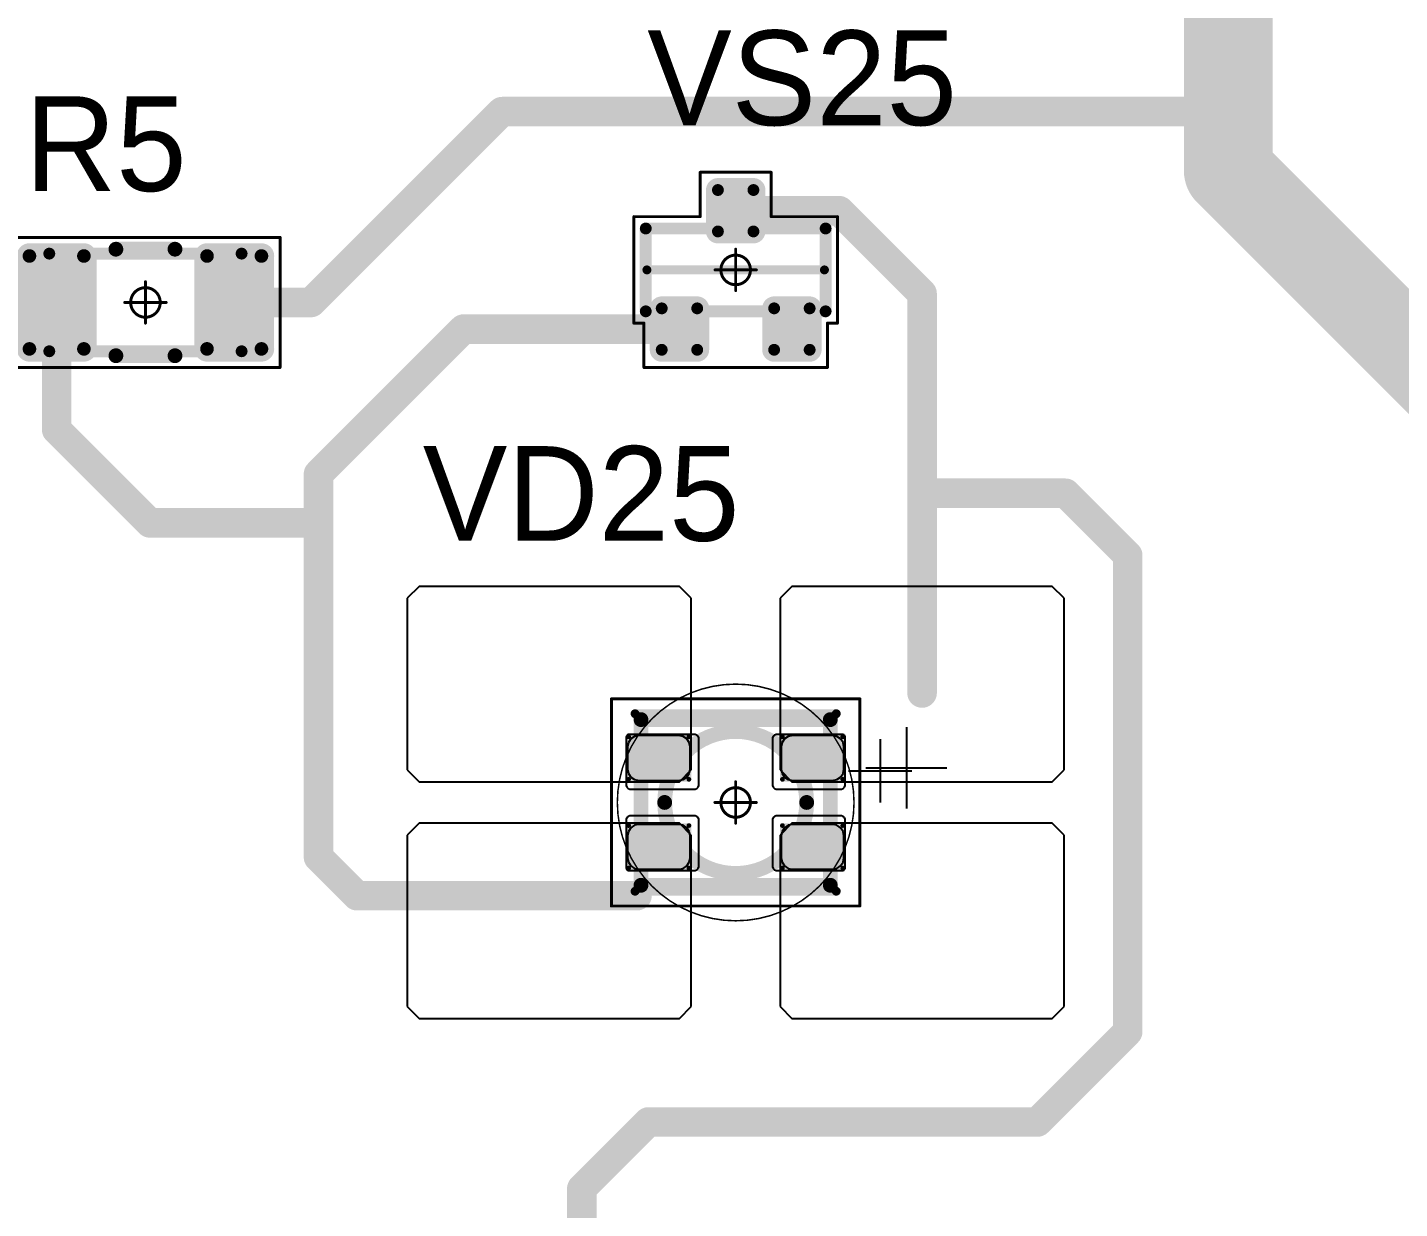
# Model space of a CAD drawing. Header units: millimetres. Extents: x 0 to 400, y 0 to 514.
# Drawn here: x 128.03 to 151.22, y 365.64 to 385.6 of the extents above; entities that cross this region are included whole.
import ezdxf

# ---------------------------------------------------------------- set-up
doc = ezdxf.new("R2010")
doc.units = ezdxf.units.MM
for name, color, linetype in [('Mechanical13', 56, 'Continuous'), ('Mechanical15', 56, 'Continuous'), ('Mechanical2', 216, 'Continuous'), ('TopLayer', 1, 'Continuous'), ('TopOverlay', 2, 'Continuous'), ('TopPaste', 8, 'Continuous'), ('TopSolder', 216, 'Continuous')]:
    doc.layers.add(name, color=color, linetype=linetype)

# ---------------------------------------------------------------- blocks, each defined once
blk = doc.blocks.new('SOT23_157')
at = {"layer": 'Mechanical13', "const_width": 0.2}
for points in [[(-0.7, 1.52), (0.7, 1.52)], [(-0.7, 1.52), (-0.7, -1.52)], [(0.7, 1.52), (0.7, -1.52)], [(-0.7, -1.52), (0.7, -1.52)]]:
    blk.add_lwpolyline(points, dxfattribs=at)
at = {"layer": 'Mechanical13', "const_width": 0.1}
for points in [[(-0.75, 1.52, 1), (-0.65, 1.52, 1)], [(-0.75, 1.52, 1), (-0.65, 1.52, 1)], [(0.65, 1.52, 1), (0.75, 1.52, 1)], [(0.65, 1.52, 1), (0.75, 1.52, 1)], [(-0.75, -1.52, 1), (-0.65, -1.52, 1)], [(-0.75, -1.52, 1), (-0.65, -1.52, 1)], [(0.65, -1.52, 1), (0.75, -1.52, 1)], [(0.65, -1.52, 1), (0.75, -1.52, 1)]]:
    blk.add_lwpolyline(points, format="xyb", close=True, dxfattribs=at)
at = {"layer": 'Mechanical15', "const_width": 0.05}
for points in [[(-0.9, 1.72), (-0.9, 1.55)], [(-0.9, 1.72), (0.9, 1.72)], [(0.9, 1.72), (0.9, 0.6)], [(-1.65, 1.55), (-1.65, -1.55)], [(-1.65, 1.55), (-0.9, 1.55)], [(0.9, 0.6), (1.65, 0.6)], [(1.65, 0.6), (1.65, -0.6)], [(0, 0.35), (0, -0.35)], [(-0.35, 0), (0.35, 0)], [(0.9, -0.6), (1.65, -0.6)], [(0.9, -0.6), (0.9, -1.72)], [(-1.65, -1.55), (-0.9, -1.55)], [(-0.9, -1.55), (-0.9, -1.72)], [(-0.9, -1.72), (0.9, -1.72)]]:
    blk.add_lwpolyline(points, dxfattribs=at)
at = {"layer": 'Mechanical15'}
for points, const_width in [([(-0.913, 1.72, 1), (-0.888, 1.72, 1)], 0.025), ([(-0.913, 1.72, 1), (-0.888, 1.72, 1)], 0.025), ([(0.888, 1.72, 1), (0.913, 1.72, 1)], 0.025), ([(0.888, 1.72, 1), (0.913, 1.72, 1)], 0.025), ([(-1.662, 1.55, 1), (-1.637, 1.55, 1)], 0.025), ([(-1.662, 1.55, 1), (-1.637, 1.55, 1)], 0.025), ([(-0.913, 1.55, 1), (-0.888, 1.55, 1)], 0.025), ([(-0.913, 1.55, 1), (-0.888, 1.55, 1)], 0.025), ([(0.888, 0.6, 1), (0.913, 0.6, 1)], 0.025), ([(0.888, 0.6, 1), (0.913, 0.6, 1)], 0.025), ([(1.637, 0.6, 1), (1.662, 0.6, 1)], 0.025), ([(1.637, 0.6, 1), (1.662, 0.6, 1)], 0.025), ([(0.25, 0, 1), (-0.25, 0, 1)], 0.05), ([(-0.012, 0.35, 1), (0.012, 0.35, 1)], 0.025), ([(-0.362, 0, 1), (-0.337, 0, 1)], 0.025), ([(-0.262, 0, 1), (-0.238, 0, 1)], 0.025), ([(0.238, 0, 1), (0.262, 0, 1)], 0.025), ([(0.337, 0, 1), (0.362, 0, 1)], 0.025), ([(-0.012, -0.35, 1), (0.012, -0.35, 1)], 0.025), ([(0.888, -0.6, 1), (0.913, -0.6, 1)], 0.025), ([(0.888, -0.6, 1), (0.913, -0.6, 1)], 0.025), ([(1.637, -0.6, 1), (1.662, -0.6, 1)], 0.025), ([(1.637, -0.6, 1), (1.662, -0.6, 1)], 0.025), ([(-1.662, -1.55, 1), (-1.637, -1.55, 1)], 0.025), ([(-1.662, -1.55, 1), (-1.637, -1.55, 1)], 0.025), ([(-0.913, -1.55, 1), (-0.888, -1.55, 1)], 0.025), ([(-0.913, -1.55, 1), (-0.888, -1.55, 1)], 0.025), ([(-0.913, -1.72, 1), (-0.888, -1.72, 1)], 0.025), ([(-0.913, -1.72, 1), (-0.888, -1.72, 1)], 0.025), ([(0.888, -1.72, 1), (0.913, -1.72, 1)], 0.025), ([(0.888, -1.72, 1), (0.913, -1.72, 1)], 0.025)]:
    blk.add_lwpolyline(points, format="xyb", close=True, dxfattribs=dict(at, const_width=const_width))
at = {"layer": 'TopLayer', "const_width": 0.1}
for points in [[(-1.4, 1.25, 1), (-1.3, 1.25, 1)], [(-0.7, 1.25, 1), (-0.6, 1.25, 1)], [(-1.4, 0.65, 1), (-1.3, 0.65, 1)], [(-0.7, 0.65, 1), (-0.6, 0.65, 1)], [(0.6, 0.3, 1), (0.7, 0.3, 1)], [(1.3, 0.3, 1), (1.4, 0.3, 1)], [(0.6, -0.3, 1), (0.7, -0.3, 1)], [(1.3, -0.3, 1), (1.4, -0.3, 1)], [(-1.4, -0.65, 1), (-1.3, -0.65, 1)], [(-0.7, -0.65, 1), (-0.6, -0.65, 1)], [(-1.4, -1.25, 1), (-1.3, -1.25, 1)], [(-0.7, -1.25, 1), (-0.6, -1.25, 1)]]:
    blk.add_lwpolyline(points, format="xyb", close=True, dxfattribs=at)
at = {"layer": 'TopLayer'}
for points in [[(-1.45, 1.25), (-1.45, 0.65), (-0.55, 1.25), (-0.55, 0.65)], [(-1.35, 1.35), (-1.35, 0.55), (-0.65, 1.35), (-0.65, 0.55)], [(0.55, 0.3), (0.55, -0.3), (1.45, 0.3), (1.45, -0.3)], [(0.65, 0.4), (0.65, -0.4), (1.35, 0.4), (1.35, -0.4)], [(-1.45, -0.65), (-1.45, -1.25), (-0.55, -0.65), (-0.55, -1.25)], [(-1.35, -0.55), (-1.35, -1.35), (-0.65, -0.55), (-0.65, -1.35)]]:
    blk.add_solid(points, dxfattribs=at)
at = {"layer": 'TopOverlay', "const_width": 0.15}
blk.add_lwpolyline([(0, 1.5), (0, -1.5)], dxfattribs=at)
at = {"layer": 'TopOverlay', "const_width": 0.075}
for points in [[(-0.038, 1.5, 1), (0.038, 1.5, 1)], [(-0.038, -1.5, 1), (0.038, -1.5, 1)]]:
    blk.add_lwpolyline(points, format="xyb", close=True, dxfattribs=at)
at = {"layer": 'TopPaste', "const_width": 0.075}
for points in [[(-1.387, 1.25, 1), (-1.313, 1.25, 1)], [(-0.687, 1.25, 1), (-0.613, 1.25, 1)], [(-1.387, 0.65, 1), (-1.313, 0.65, 1)], [(-0.687, 0.65, 1), (-0.613, 0.65, 1)], [(0.613, 0.3, 1), (0.687, 0.3, 1)], [(1.313, 0.3, 1), (1.387, 0.3, 1)], [(0.613, -0.3, 1), (0.687, -0.3, 1)], [(1.313, -0.3, 1), (1.387, -0.3, 1)], [(-1.387, -0.65, 1), (-1.313, -0.65, 1)], [(-0.687, -0.65, 1), (-0.613, -0.65, 1)], [(-1.387, -1.25, 1), (-1.313, -1.25, 1)], [(-0.687, -1.25, 1), (-0.613, -1.25, 1)]]:
    blk.add_lwpolyline(points, format="xyb", close=True, dxfattribs=at)
at = {"layer": 'TopPaste'}
for points in [[(-1.425, 1.25), (-1.425, 0.65), (-0.575, 1.25), (-0.575, 0.65)], [(-1.35, 1.325), (-1.35, 0.575), (-0.65, 1.325), (-0.65, 0.575)], [(0.575, 0.3), (0.575, -0.3), (1.425, 0.3), (1.425, -0.3)], [(0.65, 0.375), (0.65, -0.375), (1.35, 0.375), (1.35, -0.375)], [(-1.425, -0.65), (-1.425, -1.25), (-0.575, -0.65), (-0.575, -1.25)], [(-1.35, -0.575), (-1.35, -1.325), (-0.65, -0.575), (-0.65, -1.325)]]:
    blk.add_solid(points, dxfattribs=at)
at = {"layer": 'TopSolder', "const_width": 0.202}
for points in [[(-1.451, 1.25, 1), (-1.249, 1.25, 1)], [(-0.751, 1.25, 1), (-0.549, 1.25, 1)], [(-1.451, 0.65, 1), (-1.249, 0.65, 1)], [(-0.751, 0.65, 1), (-0.549, 0.65, 1)], [(0.549, 0.3, 1), (0.751, 0.3, 1)], [(1.249, 0.3, 1), (1.451, 0.3, 1)], [(0.549, -0.3, 1), (0.751, -0.3, 1)], [(1.249, -0.3, 1), (1.451, -0.3, 1)], [(-1.451, -0.65, 1), (-1.249, -0.65, 1)], [(-0.751, -0.65, 1), (-0.549, -0.65, 1)], [(-1.451, -1.25, 1), (-1.249, -1.25, 1)], [(-0.751, -1.25, 1), (-0.549, -1.25, 1)]]:
    blk.add_lwpolyline(points, format="xyb", close=True, dxfattribs=at)
at = {"layer": 'TopSolder'}
for points in [[(-1.35, 1.452), (-1.35, 0.448), (-0.65, 1.452), (-0.65, 0.448)], [(-1.552, 1.25), (-1.552, 0.65), (-0.448, 1.25), (-0.448, 0.65)], [(0.65, 0.502), (0.65, -0.502), (1.35, 0.502), (1.35, -0.502)], [(0.448, 0.3), (0.448, -0.3), (1.552, 0.3), (1.552, -0.3)], [(-1.35, -0.448), (-1.35, -1.452), (-0.65, -0.448), (-0.65, -1.452)], [(-1.552, -0.65), (-1.552, -1.25), (-0.448, -0.65), (-0.448, -1.25)]]:
    blk.add_solid(points, dxfattribs=at)
blk = doc.blocks.new('E65F_330')
at = {"layer": 'Mechanical13'}
for p, q in [((2.441, 1.071), (2.441, 0)), ((1.905, 0.536), (2.976, 0.536))]:
    blk.add_line(p, q, dxfattribs=at)
at = {"layer": 'Mechanical13', "const_width": 0.25}
for points in [[(-1.6, -1.4), (-1.6, 1.4)], [(-1.6, 1.4), (1.6, 1.4)], [(1.6, -1.4), (1.6, 1.4)], [(-1.6, -1.4), (1.6, -1.4)]]:
    blk.add_lwpolyline(points, dxfattribs=at)
at = {"layer": 'Mechanical13'}
for points, const_width in [([(-1.663, 1.4, 1), (-1.538, 1.4, 1)], 0.125), ([(-1.663, 1.4, 1), (-1.538, 1.4, 1)], 0.125), ([(1.537, 1.4, 1), (1.662, 1.4, 1)], 0.125), ([(1.537, 1.4, 1), (1.662, 1.4, 1)], 0.125), ([(1.2, 0, 1), (-1.2, 0, 1)], 0.25), ([(-1.263, 0, 1), (-1.138, 0, 1)], 0.125), ([(1.137, 0, 1), (1.262, 0, 1)], 0.125), ([(-1.663, -1.4, 1), (-1.538, -1.4, 1)], 0.125), ([(-1.663, -1.4, 1), (-1.538, -1.4, 1)], 0.125), ([(1.537, -1.4, 1), (1.662, -1.4, 1)], 0.125), ([(1.537, -1.4, 1), (1.662, -1.4, 1)], 0.125)]:
    blk.add_lwpolyline(points, format="xyb", close=True, dxfattribs=dict(at, const_width=const_width))
at = {"layer": 'Mechanical15', "const_width": 0.05}
for points in [[(-2.1, 1.75), (2.1, 1.75)], [(-2.1, -1.75), (-2.1, 1.75)], [(2.1, -1.75), (2.1, 1.75)], [(0, -0.35), (0, 0.35)], [(0, -0.35), (0, 0.35)], [(-0.35, 0), (0.35, 0)], [(-0.35, 0), (0.35, 0)], [(-2.1, -1.75), (2.1, -1.75)]]:
    blk.add_lwpolyline(points, dxfattribs=at)
at = {"layer": 'Mechanical15'}
for points, const_width in [([(-2.113, 1.75, 1), (-2.088, 1.75, 1)], 0.025), ([(-2.113, 1.75, 1), (-2.088, 1.75, 1)], 0.025), ([(2.087, 1.75, 1), (2.112, 1.75, 1)], 0.025), ([(2.087, 1.75, 1), (2.112, 1.75, 1)], 0.025), ([(0.25, 0, 1), (-0.25, 0, 1)], 0.05), ([(0.25, 0, 1), (-0.25, 0, 1)], 0.05), ([(-0.013, 0.35, 1), (0.012, 0.35, 1)], 0.025), ([(-0.013, 0.35, 1), (0.012, 0.35, 1)], 0.025), ([(-0.363, 0, 1), (-0.338, 0, 1)], 0.025), ([(-0.363, 0, 1), (-0.338, 0, 1)], 0.025), ([(-0.263, 0, 1), (-0.238, 0, 1)], 0.025), ([(-0.263, 0, 1), (-0.238, 0, 1)], 0.025), ([(0.237, 0, 1), (0.262, 0, 1)], 0.025), ([(0.237, 0, 1), (0.262, 0, 1)], 0.025), ([(0.337, 0, 1), (0.362, 0, 1)], 0.025), ([(0.337, 0, 1), (0.362, 0, 1)], 0.025), ([(-0.013, -0.35, 1), (0.012, -0.35, 1)], 0.025), ([(-0.013, -0.35, 1), (0.012, -0.35, 1)], 0.025), ([(-2.113, -1.75, 1), (-2.088, -1.75, 1)], 0.025), ([(-2.113, -1.75, 1), (-2.088, -1.75, 1)], 0.025), ([(2.087, -1.75, 1), (2.112, -1.75, 1)], 0.025), ([(2.087, -1.75, 1), (2.112, -1.75, 1)], 0.025)]:
    blk.add_lwpolyline(points, format="xyb", close=True, dxfattribs=dict(at, const_width=const_width))
at = {"layer": 'TopLayer'}
for p, q in [((-5.35, 3.65), (-5.55, 3.45)), ((-0.95, 3.65), (-5.35, 3.65)), ((-5.35, 3.65), (-5.35, 3.65)), ((-0.75, 3.45), (-0.95, 3.65)), ((0.95, 3.65), (0.75, 3.45)), ((5.35, 3.65), (0.95, 3.65)), ((0.95, 3.65), (0.95, 3.65)), ((5.55, 3.45), (5.35, 3.65)), ((-5.55, 3.45), (-5.55, 3.45)), ((-5.55, 3.45), (-5.55, 0.55)), ((-0.75, 0.55), (-0.75, 3.45)), ((0.75, 3.45), (0.75, 3.45)), ((0.75, 3.45), (0.75, 0.55)), ((5.55, 0.55), (5.55, 3.45)), ((-5.55, 0.55), (-5.35, 0.35)), ((-0.95, 0.35), (-0.75, 0.55)), ((0.75, 0.55), (0.95, 0.35)), ((5.35, 0.35), (5.55, 0.55)), ((-5.35, 0.35), (-0.95, 0.35)), ((0.95, 0.35), (5.35, 0.35)), ((-5.35, -0.35), (-5.55, -0.55)), ((-0.95, -0.35), (-5.35, -0.35)), ((-5.35, -0.35), (-5.35, -0.35)), ((-0.75, -0.55), (-0.95, -0.35)), ((0.95, -0.35), (0.75, -0.55)), ((5.35, -0.35), (0.95, -0.35)), ((0.95, -0.35), (0.95, -0.35)), ((5.55, -0.55), (5.35, -0.35)), ((-5.55, -0.55), (-5.55, -0.55)), ((-5.55, -0.55), (-5.55, -3.45)), ((-0.75, -3.45), (-0.75, -0.55)), ((0.75, -0.55), (0.75, -0.55)), ((0.75, -0.55), (0.75, -3.45)), ((5.55, -3.45), (5.55, -0.55)), ((-5.55, -3.45), (-5.35, -3.65)), ((-0.95, -3.65), (-0.75, -3.45)), ((0.75, -3.45), (0.95, -3.65)), ((5.35, -3.65), (5.55, -3.45)), ((-5.35, -3.65), (-0.95, -3.65)), ((0.95, -3.65), (5.35, -3.65))]:
    blk.add_line(p, q, dxfattribs=at)
at = {"layer": 'TopLayer', "const_width": 0.04}
for points in [[(-1.83, 1.11, 1), (-1.79, 1.11, 1)], [(-0.81, 1.11, 1), (-0.77, 1.11, 1)], [(0.77, 1.11, 1), (0.81, 1.11, 1)], [(1.79, 1.11, 1), (1.83, 1.11, 1)], [(-1.83, 0.39, 1), (-1.79, 0.39, 1)], [(-0.81, 0.39, 1), (-0.77, 0.39, 1)], [(0.77, 0.39, 1), (0.81, 0.39, 1)], [(1.79, 0.39, 1), (1.83, 0.39, 1)], [(-1.83, -0.39, 1), (-1.79, -0.39, 1)], [(-0.81, -0.39, 1), (-0.77, -0.39, 1)], [(0.77, -0.39, 1), (0.81, -0.39, 1)], [(1.79, -0.39, 1), (1.83, -0.39, 1)], [(-1.83, -1.11, 1), (-1.79, -1.11, 1)], [(-0.81, -1.11, 1), (-0.77, -1.11, 1)], [(0.77, -1.11, 1), (0.81, -1.11, 1)], [(1.79, -1.11, 1), (1.83, -1.11, 1)]]:
    blk.add_lwpolyline(points, format="xyb", close=True, dxfattribs=at)
at = {"layer": 'TopLayer'}
for points in [[(-1.85, 1.11), (-1.85, 0.39), (-0.75, 1.11), (-0.75, 0.39)], [(-1.81, 1.15), (-1.81, 0.35), (-0.79, 1.15), (-0.79, 0.35)], [(0.75, 1.11), (0.75, 0.39), (1.85, 1.11), (1.85, 0.39)], [(0.79, 1.15), (0.79, 0.35), (1.81, 1.15), (1.81, 0.35)], [(-1.85, -0.39), (-1.85, -1.11), (-0.75, -0.39), (-0.75, -1.11)], [(-1.81, -0.35), (-1.81, -1.15), (-0.79, -0.35), (-0.79, -1.15)], [(0.75, -0.39), (0.75, -1.11), (1.85, -0.39), (1.85, -1.11)], [(0.79, -0.35), (0.79, -1.15), (1.81, -0.35), (1.81, -1.15)]]:
    blk.add_solid(points, dxfattribs=at)
at = {"layer": 'TopOverlay'}
for p, q in [((2.886, 1.271), (2.886, -0.1)), ((2.2, 0.586), (3.571, 0.586))]:
    blk.add_line(p, q, dxfattribs=at)
at = {"layer": 'TopOverlay', "const_width": 0.15}
for points in [[(-1.7, 1.5), (1.7, 1.5)], [(-1.7, -1.5), (1.7, -1.5)]]:
    blk.add_lwpolyline(points, dxfattribs=at)
at = {"layer": 'TopOverlay', "const_width": 0.075}
for points in [[(-1.738, 1.5, 1), (-1.663, 1.5, 1)], [(1.662, 1.5, 1), (1.737, 1.5, 1)], [(-1.738, -1.5, 1), (-1.663, -1.5, 1)], [(1.662, -1.5, 1), (1.737, -1.5, 1)]]:
    blk.add_lwpolyline(points, format="xyb", close=True, dxfattribs=at)
at = {"layer": 'TopPaste'}
for p, q in [((-1.814, 1.011), (-1.829, 0.938)), ((-1.829, 0.938), (-1.829, 0.563)), ((-1.773, 1.073), (-1.814, 1.011)), ((-1.711, 1.114), (-1.773, 1.073)), ((-1.638, 1.129), (-1.711, 1.114)), ((-0.963, 1.129), (-1.638, 1.129)), ((-0.889, 1.114), (-0.963, 1.129)), ((-0.827, 1.073), (-0.889, 1.114)), ((-0.786, 1.011), (-0.827, 1.073)), ((-0.771, 0.938), (-0.786, 1.011)), ((-0.771, 0.563), (-0.771, 0.938)), ((0.786, 1.011), (0.771, 0.938)), ((0.771, 0.938), (0.771, 0.563)), ((0.827, 1.073), (0.786, 1.011)), ((0.889, 1.114), (0.827, 1.073)), ((0.962, 1.129), (0.889, 1.114)), ((1.637, 1.129), (0.962, 1.129)), ((1.711, 1.114), (1.637, 1.129)), ((1.773, 1.073), (1.711, 1.114)), ((1.814, 1.011), (1.773, 1.073)), ((1.829, 0.938), (1.814, 1.011)), ((1.829, 0.563), (1.829, 0.938)), ((-1.829, 0.563), (-1.814, 0.489)), ((-1.814, 0.489), (-1.773, 0.427)), ((-0.827, 0.427), (-0.786, 0.489)), ((-0.786, 0.489), (-0.771, 0.563)), ((0.771, 0.563), (0.786, 0.489)), ((0.786, 0.489), (0.827, 0.427)), ((1.773, 0.427), (1.814, 0.489)), ((1.814, 0.489), (1.829, 0.563)), ((-1.773, 0.427), (-1.711, 0.386)), ((-1.711, 0.386), (-1.638, 0.371)), ((-1.638, 0.371), (-0.963, 0.371)), ((-0.963, 0.371), (-0.889, 0.386)), ((-0.889, 0.386), (-0.827, 0.427)), ((0.827, 0.427), (0.889, 0.386)), ((0.889, 0.386), (0.962, 0.371)), ((0.962, 0.371), (1.637, 0.371)), ((1.637, 0.371), (1.711, 0.386)), ((1.711, 0.386), (1.773, 0.427)), ((-1.773, -0.427), (-1.814, -0.489)), ((-1.711, -0.386), (-1.773, -0.427)), ((-1.638, -0.371), (-1.711, -0.386)), ((-0.963, -0.371), (-1.638, -0.371)), ((-0.889, -0.386), (-0.963, -0.371)), ((-0.827, -0.427), (-0.889, -0.386)), ((-0.786, -0.489), (-0.827, -0.427)), ((0.827, -0.427), (0.786, -0.489)), ((0.889, -0.386), (0.827, -0.427)), ((0.962, -0.371), (0.889, -0.386)), ((1.637, -0.371), (0.962, -0.371)), ((1.711, -0.386), (1.637, -0.371)), ((1.773, -0.427), (1.711, -0.386)), ((1.814, -0.489), (1.773, -0.427)), ((-1.814, -0.489), (-1.829, -0.563)), ((-1.829, -0.563), (-1.829, -0.938)), ((-0.771, -0.563), (-0.786, -0.489)), ((-0.771, -0.938), (-0.771, -0.563)), ((0.786, -0.489), (0.771, -0.563)), ((0.771, -0.563), (0.771, -0.938)), ((1.829, -0.563), (1.814, -0.489)), ((1.829, -0.938), (1.829, -0.563)), ((-1.829, -0.938), (-1.814, -1.011)), ((-1.814, -1.011), (-1.773, -1.073)), ((-1.773, -1.073), (-1.711, -1.114)), ((-1.711, -1.114), (-1.638, -1.129)), ((-1.638, -1.129), (-0.963, -1.129)), ((-0.963, -1.129), (-0.889, -1.114)), ((-0.889, -1.114), (-0.827, -1.073)), ((-0.827, -1.073), (-0.786, -1.011)), ((-0.786, -1.011), (-0.771, -0.938)), ((0.771, -0.938), (0.786, -1.011)), ((0.786, -1.011), (0.827, -1.073)), ((0.827, -1.073), (0.889, -1.114)), ((0.889, -1.114), (0.962, -1.129)), ((0.962, -1.129), (1.637, -1.129)), ((1.637, -1.129), (1.711, -1.114)), ((1.711, -1.114), (1.773, -1.073)), ((1.773, -1.073), (1.814, -1.011)), ((1.814, -1.011), (1.829, -0.938))]:
    blk.add_line(p, q, dxfattribs=at)
at = {"layer": 'TopSolder'}
for p, q in [((-1.842, 1.129), (-1.85, 1.111)), ((-1.85, 1.111), (-1.85, 1.101)), ((-1.85, 1.101), (-1.85, 1.101)), ((-1.85, 1.101), (-1.85, 0.301)), ((-1.828, 1.143), (-1.842, 1.129)), ((-1.81, 1.151), (-1.828, 1.143)), ((-1.8, 1.151), (-1.81, 1.151)), ((-0.7, 1.151), (-1.8, 1.151)), ((-0.685, 1.151), (-0.7, 1.151)), ((-0.7, 1.151), (-0.7, 1.151)), ((-0.658, 1.139), (-0.685, 1.151)), ((-0.636, 1.118), (-0.658, 1.139)), ((-0.625, 1.09), (-0.636, 1.118)), ((-0.625, 1.076), (-0.625, 1.09)), ((-0.625, 0.301), (-0.625, 1.076)), ((0.636, 1.118), (0.625, 1.09)), ((0.625, 1.09), (0.625, 1.076)), ((0.625, 1.076), (0.625, 1.076)), ((0.625, 1.076), (0.625, 0.301)), ((0.657, 1.139), (0.636, 1.118)), ((0.685, 1.151), (0.657, 1.139)), ((0.7, 1.151), (0.685, 1.151)), ((1.8, 1.151), (0.7, 1.151)), ((1.81, 1.151), (1.8, 1.151)), ((1.8, 1.151), (1.8, 1.151)), ((1.828, 1.143), (1.81, 1.151)), ((1.842, 1.129), (1.828, 1.143)), ((1.85, 1.111), (1.842, 1.129)), ((1.85, 1.101), (1.85, 1.111)), ((1.85, 0.301), (1.85, 1.101)), ((-1.85, 0.301), (-1.85, 0.286)), ((-1.85, 0.286), (-1.839, 0.258)), ((-1.839, 0.258), (-1.818, 0.237)), ((-1.818, 0.237), (-1.79, 0.226)), ((-0.685, 0.226), (-0.658, 0.237)), ((-0.658, 0.237), (-0.636, 0.258)), ((-0.636, 0.258), (-0.625, 0.286)), ((-0.625, 0.286), (-0.625, 0.301)), ((-0.625, 0.301), (-0.625, 0.301)), ((0.625, 0.301), (0.625, 0.286)), ((0.625, 0.286), (0.636, 0.258)), ((0.636, 0.258), (0.657, 0.237)), ((0.657, 0.237), (0.685, 0.226)), ((1.79, 0.226), (1.817, 0.237)), ((1.817, 0.237), (1.839, 0.258)), ((1.839, 0.258), (1.85, 0.286)), ((1.85, 0.286), (1.85, 0.301)), ((1.85, 0.301), (1.85, 0.301)), ((-1.79, 0.226), (-1.775, 0.226)), ((-1.775, 0.226), (-1.775, 0.226)), ((-1.775, 0.226), (-0.7, 0.226)), ((-0.7, 0.226), (-0.685, 0.226)), ((0.685, 0.226), (0.7, 0.226)), ((0.7, 0.226), (0.7, 0.226)), ((0.7, 0.226), (1.775, 0.226)), ((1.775, 0.226), (1.79, 0.226)), ((-1.79, -0.224), (-1.818, -0.236)), ((-1.775, -0.224), (-1.79, -0.224)), ((-0.7, -0.224), (-1.775, -0.224)), ((-0.685, -0.224), (-0.7, -0.224)), ((-0.7, -0.224), (-0.7, -0.224)), ((-0.658, -0.236), (-0.685, -0.224)), ((0.685, -0.224), (0.657, -0.236)), ((0.7, -0.224), (0.685, -0.224)), ((1.775, -0.224), (0.7, -0.224)), ((1.79, -0.224), (1.775, -0.224)), ((1.775, -0.224), (1.775, -0.224)), ((1.817, -0.236), (1.79, -0.224)), ((-1.839, -0.257), (-1.85, -0.285)), ((-1.85, -0.285), (-1.85, -0.299)), ((-1.85, -0.299), (-1.85, -0.299)), ((-1.85, -0.299), (-1.85, -1.099)), ((-1.818, -0.236), (-1.839, -0.257)), ((-0.636, -0.257), (-0.658, -0.236)), ((-0.625, -0.285), (-0.636, -0.257)), ((-0.625, -0.299), (-0.625, -0.285)), ((-0.625, -1.074), (-0.625, -0.299)), ((0.636, -0.257), (0.625, -0.285)), ((0.625, -0.285), (0.625, -0.299)), ((0.625, -0.299), (0.625, -0.299)), ((0.625, -0.299), (0.625, -1.074)), ((0.657, -0.236), (0.636, -0.257)), ((1.839, -0.257), (1.817, -0.236)), ((1.85, -0.285), (1.839, -0.257)), ((1.85, -0.299), (1.85, -0.285)), ((1.85, -1.099), (1.85, -0.299)), ((-1.85, -1.099), (-1.85, -1.109)), ((-1.85, -1.109), (-1.842, -1.128)), ((-1.842, -1.128), (-1.828, -1.142)), ((-1.828, -1.142), (-1.81, -1.149)), ((-1.81, -1.149), (-1.8, -1.149)), ((-1.8, -1.149), (-0.7, -1.149)), ((-1.8, -1.149), (-1.8, -1.149)), ((-0.7, -1.149), (-0.685, -1.149)), ((-0.685, -1.149), (-0.658, -1.138)), ((-0.658, -1.138), (-0.636, -1.117)), ((-0.636, -1.117), (-0.625, -1.089)), ((-0.625, -1.089), (-0.625, -1.074)), ((-0.625, -1.074), (-0.625, -1.074)), ((0.625, -1.074), (0.625, -1.089)), ((0.625, -1.089), (0.636, -1.117)), ((0.636, -1.117), (0.657, -1.138)), ((0.657, -1.138), (0.685, -1.149)), ((0.685, -1.149), (0.7, -1.149)), ((0.7, -1.149), (1.8, -1.149)), ((0.7, -1.149), (0.7, -1.149)), ((1.8, -1.149), (1.81, -1.149)), ((1.81, -1.149), (1.828, -1.142)), ((1.828, -1.142), (1.842, -1.128)), ((1.842, -1.128), (1.85, -1.109)), ((1.85, -1.109), (1.85, -1.099)), ((1.85, -1.099), (1.85, -1.099))]:
    blk.add_line(p, q, dxfattribs=at)
blk = doc.blocks.new('RC1206S_387')
at = {"layer": 'Mechanical13', "const_width": 0.2}
for points in [[(-1.625, -0.825), (-1.625, 0.825)], [(-1.625, 0.825), (1.625, 0.825)], [(1.625, -0.825), (1.625, 0.825)], [(-1.625, -0.825), (1.625, -0.825)]]:
    blk.add_lwpolyline(points, dxfattribs=at)
at = {"layer": 'Mechanical13', "const_width": 0.1}
for points in [[(-1.675, 0.825, 1), (-1.575, 0.825, 1)], [(-1.675, 0.825, 1), (-1.575, 0.825, 1)], [(1.575, 0.825, 1), (1.675, 0.825, 1)], [(1.575, 0.825, 1), (1.675, 0.825, 1)], [(-1.675, -0.825, 1), (-1.575, -0.825, 1)], [(-1.675, -0.825, 1), (-1.575, -0.825, 1)], [(1.575, -0.825, 1), (1.675, -0.825, 1)], [(1.575, -0.825, 1), (1.675, -0.825, 1)]]:
    blk.add_lwpolyline(points, format="xyb", close=True, dxfattribs=at)
at = {"layer": 'Mechanical15', "const_width": 0.05}
for points in [[(-2.275, -1.1), (-2.275, 1.1)], [(-2.275, 1.1), (2.275, 1.1)], [(2.275, -1.1), (2.275, 1.1)], [(0, -0.35), (0, 0.35)], [(-0.35, 0), (0.35, 0)], [(-2.275, -1.1), (2.275, -1.1)]]:
    blk.add_lwpolyline(points, dxfattribs=at)
at = {"layer": 'Mechanical15'}
for points, const_width in [([(-2.287, 1.1, 1), (-2.262, 1.1, 1)], 0.025), ([(-2.287, 1.1, 1), (-2.262, 1.1, 1)], 0.025), ([(2.262, 1.1, 1), (2.287, 1.1, 1)], 0.025), ([(2.262, 1.1, 1), (2.287, 1.1, 1)], 0.025), ([(0.25, 0, 1), (-0.25, 0, 1)], 0.05), ([(-0.012, 0.35, 1), (0.012, 0.35, 1)], 0.025), ([(-0.362, 0, 1), (-0.337, 0, 1)], 0.025), ([(-0.262, 0, 1), (-0.238, 0, 1)], 0.025), ([(0.238, 0, 1), (0.262, 0, 1)], 0.025), ([(0.337, 0, 1), (0.362, 0, 1)], 0.025), ([(-0.012, -0.35, 1), (0.012, -0.35, 1)], 0.025), ([(-2.287, -1.1, 1), (-2.262, -1.1, 1)], 0.025), ([(-2.287, -1.1, 1), (-2.262, -1.1, 1)], 0.025), ([(2.262, -1.1, 1), (2.287, -1.1, 1)], 0.025), ([(2.262, -1.1, 1), (2.287, -1.1, 1)], 0.025)]:
    blk.add_lwpolyline(points, format="xyb", close=True, dxfattribs=dict(at, const_width=const_width))
at = {"layer": 'TopLayer', "const_width": 0.115}
for points in [[(-2.018, 0.785, 1), (-1.903, 0.785, 1)], [(-1.098, 0.785, 1), (-0.983, 0.785, 1)], [(0.983, 0.785, 1), (1.098, 0.785, 1)], [(1.903, 0.785, 1), (2.018, 0.785, 1)], [(-2.018, -0.785, 1), (-1.903, -0.785, 1)], [(-1.098, -0.785, 1), (-0.983, -0.785, 1)], [(0.983, -0.785, 1), (1.098, -0.785, 1)], [(1.903, -0.785, 1), (2.018, -0.785, 1)]]:
    blk.add_lwpolyline(points, format="xyb", close=True, dxfattribs=at)
at = {"layer": 'TopLayer'}
for points in [[(-2.075, -0.785), (-0.925, -0.785), (-2.075, 0.785), (-0.925, 0.785)], [(-1.96, -0.9), (-1.04, -0.9), (-1.96, 0.9), (-1.04, 0.9)], [(0.925, -0.785), (2.075, -0.785), (0.925, 0.785), (2.075, 0.785)], [(1.04, -0.9), (1.96, -0.9), (1.04, 0.9), (1.96, 0.9)]]:
    blk.add_solid(points, dxfattribs=at)
at = {"layer": 'TopOverlay', "const_width": 0.25}
for points in [[(-0.5, 0.9), (0.5, 0.9)], [(-0.5, -0.9), (0.5, -0.9)]]:
    blk.add_lwpolyline(points, dxfattribs=at)
at = {"layer": 'TopOverlay', "const_width": 0.125}
for points in [[(-0.562, 0.9, 1), (-0.437, 0.9, 1)], [(0.437, 0.9, 1), (0.562, 0.9, 1)], [(-0.562, -0.9, 1), (-0.437, -0.9, 1)], [(0.437, -0.9, 1), (0.562, -0.9, 1)]]:
    blk.add_lwpolyline(points, format="xyb", close=True, dxfattribs=at)
at = {"layer": 'TopPaste', "const_width": 0.09}
for points in [[(-2.005, 0.785, 1), (-1.915, 0.785, 1)], [(-1.085, 0.785, 1), (-0.995, 0.785, 1)], [(0.995, 0.785, 1), (1.085, 0.785, 1)], [(1.915, 0.785, 1), (2.005, 0.785, 1)], [(-2.005, -0.785, 1), (-1.915, -0.785, 1)], [(-1.085, -0.785, 1), (-0.995, -0.785, 1)], [(0.995, -0.785, 1), (1.085, -0.785, 1)], [(1.915, -0.785, 1), (2.005, -0.785, 1)]]:
    blk.add_lwpolyline(points, format="xyb", close=True, dxfattribs=at)
at = {"layer": 'TopPaste'}
for points in [[(-2.05, -0.785), (-0.95, -0.785), (-2.05, 0.785), (-0.95, 0.785)], [(-1.96, -0.875), (-1.04, -0.875), (-1.96, 0.875), (-1.04, 0.875)], [(0.95, -0.785), (2.05, -0.785), (0.95, 0.785), (2.05, 0.785)], [(1.04, -0.875), (1.96, -0.875), (1.04, 0.875), (1.96, 0.875)]]:
    blk.add_solid(points, dxfattribs=at)
at = {"layer": 'TopSolder', "const_width": 0.215}
for points in [[(-2.068, 0.785, 1), (-1.853, 0.785, 1)], [(-1.148, 0.785, 1), (-0.933, 0.785, 1)], [(0.933, 0.785, 1), (1.148, 0.785, 1)], [(1.853, 0.785, 1), (2.068, 0.785, 1)], [(-2.068, -0.785, 1), (-1.853, -0.785, 1)], [(-1.148, -0.785, 1), (-0.933, -0.785, 1)], [(0.933, -0.785, 1), (1.148, -0.785, 1)], [(1.853, -0.785, 1), (2.068, -0.785, 1)]]:
    blk.add_lwpolyline(points, format="xyb", close=True, dxfattribs=at)
at = {"layer": 'TopSolder'}
for points in [[(-1.96, -1), (-1.04, -1), (-1.96, 1), (-1.04, 1)], [(1.04, -1), (1.96, -1), (1.04, 1), (1.96, 1)], [(-2.175, -0.785), (-0.825, -0.785), (-2.175, 0.785), (-0.825, 0.785)], [(0.825, -0.785), (2.175, -0.785), (0.825, 0.785), (2.175, 0.785)]]:
    blk.add_solid(points, dxfattribs=at)

msp = doc.modelspace()

# ---------------------------------------------------------------- linework, layer by layer
at = {"layer": 'Mechanical2'}
for points, const_width in [([(142, 372.5, 1), (138, 372.5, 1)], 0.0254), ([(140, 374.5, 1), (140, 374.5, 1)], 0.0005), ([(137.994, 372.5, 1), (138.006, 372.5, 1)], 0.0127), ([(138, 372.5, 1), (138, 372.5, 1)], 0.0005), ([(141.994, 372.5, 1), (142.006, 372.5, 1)], 0.0127), ([(142, 372.5, 1), (142, 372.5, 1)], 0.0005), ([(140, 370.5, 1), (140, 370.5, 1)], 0.0005)]:
    msp.add_lwpolyline(points, format="xyb", close=True, dxfattribs=dict(at, const_width=const_width))
at = {"layer": 'Mechanical2', "const_width": 0.001}
for points in [[(140, 370.5), (140, 374.5)], [(138, 372.5), (142, 372.5)]]:
    msp.add_lwpolyline(points, dxfattribs=at)
at = {"layer": 'TopLayer'}
for points, const_width in [([(148.325, 384.15), (148.325, 386.675)], 1.5), ([(148.325, 383.175), (148.325, 384.15)], 1.5), ([(132.825, 380.95), (136.05, 384.175)], 0.5), ([(136.05, 384.175), (148.3, 384.175)], 0.5), ([(148.3, 384.175), (148.325, 384.15)], 0.5), ([(148.325, 383.175), (184.325, 347.175)], 1.5), ([(140, 382.5), (141.75, 382.5)], 0.5), ([(141.75, 382.5), (143.15, 381.1)], 0.5), ([(143.15, 374.35), (143.15, 381.1)], 0.5), ([(128.525, 378.8), (128.525, 380.95)], 0.5), ([(131.525, 380.95), (132.825, 380.95)], 0.5), ([(132.95, 378.05), (135.4, 380.5)], 0.5), ([(135.4, 380.5), (139.05, 380.5)], 0.5), ([(128.525, 378.8), (130.1, 377.225)], 0.5), ([(132.95, 377.225), (132.95, 378.05)], 0.5), ([(143.15, 377.725), (145.575, 377.725)], 0.5), ([(145.575, 377.725), (146.625, 376.675)], 0.5), ([(130.1, 377.225), (132.95, 377.225)], 0.5), ([(132.95, 371.575), (132.95, 377.225)], 0.5), ([(146.625, 368.625), (146.625, 376.675)], 0.5), ([(132.95, 371.575), (133.6, 370.925)], 0.5), ([(133.6, 370.925), (138.332, 370.925)], 0.5), ([(145.1, 367.1), (146.625, 368.625)], 0.5), ([(137.4, 365.975), (138.525, 367.1)], 0.5), ([(138.525, 367.1), (145.1, 367.1)], 0.5), ([(137.4, 360.5), (137.4, 365.975)], 0.5)]:
    msp.add_lwpolyline(points, dxfattribs=dict(at, const_width=const_width))
for points, const_width in [([(147.95, 384.15, 1), (148.7, 384.15, 1)], 0.75), ([(147.95, 384.15, 1), (148.7, 384.15, 1)], 0.75), ([(135.925, 384.175, 1), (136.175, 384.175, 1)], 0.25), ([(135.925, 384.175, 1), (136.175, 384.175, 1)], 0.25), ([(148.175, 384.175, 1), (148.425, 384.175, 1)], 0.25), ([(148.175, 384.175, 1), (148.425, 384.175, 1)], 0.25), ([(148.2, 384.15, 1), (148.45, 384.15, 1)], 0.25), ([(147.95, 383.175, 1), (148.7, 383.175, 1)], 0.75), ([(147.95, 383.175, 1), (148.7, 383.175, 1)], 0.75), ([(139.875, 382.5, 1), (140.125, 382.5, 1)], 0.25), ([(141.625, 382.5, 1), (141.875, 382.5, 1)], 0.25), ([(141.625, 382.5, 1), (141.875, 382.5, 1)], 0.25), ([(143.025, 381.1, 1), (143.275, 381.1, 1)], 0.25), ([(143.025, 381.1, 1), (143.275, 381.1, 1)], 0.25), ([(128.4, 380.95, 1), (128.65, 380.95, 1)], 0.25), ([(131.4, 380.95, 1), (131.65, 380.95, 1)], 0.25), ([(132.7, 380.95, 1), (132.95, 380.95, 1)], 0.25), ([(132.7, 380.95, 1), (132.95, 380.95, 1)], 0.25), ([(135.275, 380.5, 1), (135.525, 380.5, 1)], 0.25), ([(135.275, 380.5, 1), (135.525, 380.5, 1)], 0.25), ([(138.925, 380.5, 1), (139.175, 380.5, 1)], 0.25), ([(128.4, 378.8, 1), (128.65, 378.8, 1)], 0.25), ([(128.4, 378.8, 1), (128.65, 378.8, 1)], 0.25), ([(132.825, 378.05, 1), (133.075, 378.05, 1)], 0.25), ([(132.825, 378.05, 1), (133.075, 378.05, 1)], 0.25), ([(143.025, 377.725, 1), (143.275, 377.725, 1)], 0.25), ([(145.45, 377.725, 1), (145.7, 377.725, 1)], 0.25), ([(145.45, 377.725, 1), (145.7, 377.725, 1)], 0.25), ([(129.975, 377.225, 1), (130.225, 377.225, 1)], 0.25), ([(129.975, 377.225, 1), (130.225, 377.225, 1)], 0.25), ([(132.825, 377.225, 1), (133.075, 377.225, 1)], 0.25), ([(132.825, 377.225, 1), (133.075, 377.225, 1)], 0.25), ([(132.825, 377.225, 1), (133.075, 377.225, 1)], 0.25), ([(146.5, 376.675, 1), (146.75, 376.675, 1)], 0.25), ([(146.5, 376.675, 1), (146.75, 376.675, 1)], 0.25), ([(143.025, 374.35, 1), (143.275, 374.35, 1)], 0.25), ([(132.825, 371.575, 1), (133.075, 371.575, 1)], 0.25), ([(132.825, 371.575, 1), (133.075, 371.575, 1)], 0.25), ([(133.475, 370.925, 1), (133.725, 370.925, 1)], 0.25), ([(133.475, 370.925, 1), (133.725, 370.925, 1)], 0.25), ([(138.207, 370.925, 1), (138.457, 370.925, 1)], 0.25), ([(146.5, 368.625, 1), (146.75, 368.625, 1)], 0.25), ([(146.5, 368.625, 1), (146.75, 368.625, 1)], 0.25), ([(138.4, 367.1, 1), (138.65, 367.1, 1)], 0.25), ([(138.4, 367.1, 1), (138.65, 367.1, 1)], 0.25), ([(144.975, 367.1, 1), (145.225, 367.1, 1)], 0.25), ([(144.975, 367.1, 1), (145.225, 367.1, 1)], 0.25), ([(137.275, 365.975, 1), (137.525, 365.975, 1)], 0.25), ([(137.275, 365.975, 1), (137.525, 365.975, 1)], 0.25)]:
    msp.add_lwpolyline(points, format="xyb", close=True, dxfattribs=dict(at, const_width=const_width))

# ---------------------------------------------------------------- block references
for name, p, rotation in [('SOT23_157', (140, 381.5), 90), ('RC1206S_387', (130.025, 380.95), 360), ('E65F_330', (140, 372.5), 360)]:
    msp.add_blockref(name, p, dxfattribs=dict(rotation=rotation))

# ---------------------------------------------------------------- texts
at = {"layer": 'TopOverlay'}
for s, p in [('VS25', (138.506, 383.946)), ('R5', (127.986, 382.833)), ('VD25', (134.713, 376.922))]:
    msp.add_text(s, height=1.6, dxfattribs=at).set_placement(p)

doc.saveas('drawing.dxf')
